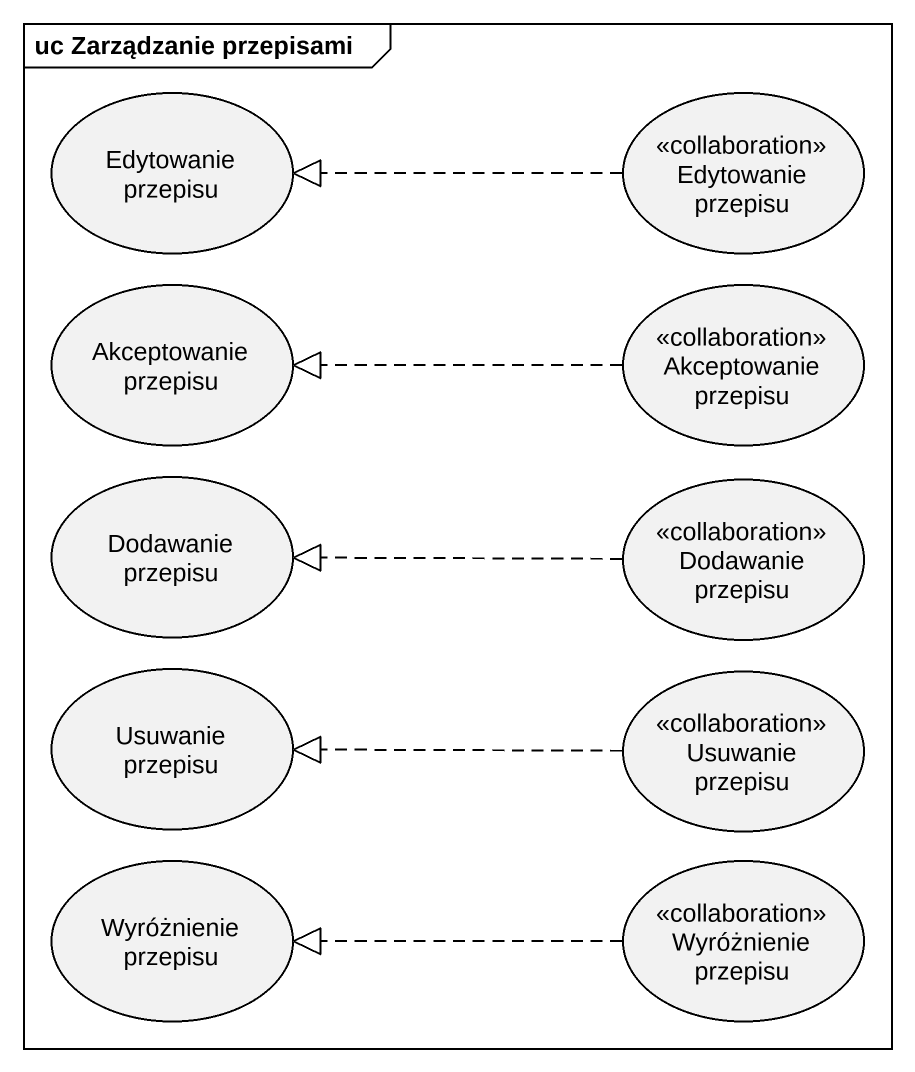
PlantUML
@startuml
mainframe uc Zarządzanie przepisami
usecase "Edytowanie przepisu" as Edytowanie_przepisu
usecase "Edytowanie przepisu" as Edytowanie_przepisu_2 <<collaboration>>
usecase "Akceptowanie przepisu" as Akceptowanie_przepisu
usecase "Akceptowanie przepisu" as Akceptowanie_przepisu_2 <<collaboration>>
usecase "Dodawanie przepisu" as Dodawanie_przepisu
usecase "Dodawanie przepisu" as Dodawanie_przepisu_2 <<collaboration>>
usecase "Usuwanie przepisu" as Usuwanie_przepisu
usecase "Usuwanie przepisu" as Usuwanie_przepisu_2 <<collaboration>>
usecase "Wyróżnienie przepisu" as Wyróżnienie_przepisu
usecase "Wyróżnienie przepisu" as Wyróżnienie_przepisu_2 <<collaboration>>
Edytowanie_przepisu_2 .left.|> Edytowanie_przepisu
Akceptowanie_przepisu_2 .left.|> Akceptowanie_przepisu
Dodawanie_przepisu_2 .left.|> Dodawanie_przepisu
Usuwanie_przepisu_2 .left.|> Usuwanie_przepisu
Wyróżnienie_przepisu_2 .left.|> Wyróżnienie_przepisu
@enduml
